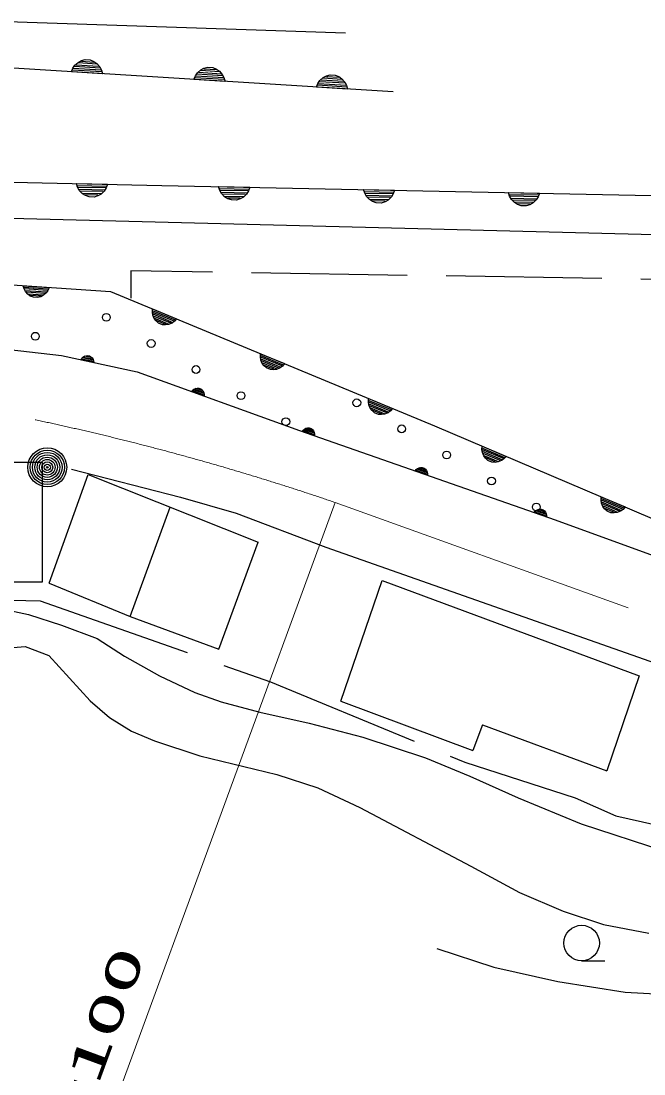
# Model space of a CAD drawing. Units: millimetres, scale not verified. Extents: x 40000 to 680000, y 20000 to 380000.
# Drawn here: x 216917 to 240920, y 297975 to 338528 of the extents above; entities that cross this region are included whole.
import ezdxf
from ezdxf.enums import TextEntityAlignment as Align

# ---------------------------------------------------------------- set-up
doc = ezdxf.new("R2010")
doc.units = ezdxf.units.MM
doc.header["$LTSCALE"] = 1000
doc.linetypes.add('CHAIN', pattern=[18.5, 12, -1.5, 3.5, -1.5])
doc.linetypes.add('DASHED', pattern=[7.5, 6, -1.5])
for name, color, linetype, lineweight in [('M-BGD', 7, 'Continuous', 25), ('M-BMK', 2, 'CHAIN', 13), ('M-STR-HTXT', 7, 'Continuous', 13)]:
    doc.layers.add(name, color=color, linetype=linetype, lineweight=lineweight)
doc.styles.add('ＭＳ ゴシック', font='')
doc.styles.get('ＭＳ ゴシック').set_extended_font_data('MS Gothic')

msp = doc.modelspace()

# ---------------------------------------------------------------- linework, layer by layer
at = {"layer": 'M-BGD'}
for p, q in [((229421, 338059), (215502, 338528)), ((219121, 336938), (219245, 337003)), ((219245, 337003), (219392, 337042)), ((219392, 337042), (219584, 337030)), ((219584, 337030), (219724, 336973)), ((231257, 335800), (212376, 336973)), ((218858, 336570), (218915, 336711)), ((220012, 336570), (218910, 336639)), ((218915, 336711), (218994, 336826)), ((218938, 336709), (219993, 336644)), ((219973, 336717), (218967, 336780)), ((218994, 336826), (219121, 336938)), ((219043, 336847), (219906, 336793)), ((219838, 336870), (219120, 336914)), ((219244, 336979), (219723, 336949)), ((219724, 336973), (219840, 336894)), ((219840, 336894), (219952, 336767)), ((219952, 336767), (220016, 336642)), ((220016, 336642), (220055, 336496)), ((223714, 336533), (223841, 336645)), ((224558, 336577), (223840, 336621)), ((223841, 336645), (223965, 336710)), ((223964, 336686), (224443, 336656)), ((223965, 336710), (224112, 336749)), ((224112, 336749), (224304, 336737)), ((224304, 336737), (224445, 336680)), ((224445, 336680), (224560, 336601)), ((224560, 336601), (224672, 336473)), ((220055, 336496), (218858, 336570)), ((223578, 336277), (223635, 336418)), ((224776, 336202), (223578, 336277)), ((224732, 336277), (223630, 336346)), ((223635, 336418), (223714, 336533)), ((223659, 336416), (224713, 336351)), ((224693, 336424), (223687, 336486)), ((223763, 336554), (224626, 336500)), ((224672, 336473), (224737, 336349)), ((224737, 336349), (224776, 336202)), ((228355, 336124), (228434, 336240)), ((229413, 336131), (228407, 336193)), ((228434, 336240), (228561, 336352)), ((228484, 336261), (229346, 336207)), ((229279, 336283), (228560, 336328)), ((228561, 336352), (228686, 336416)), ((228684, 336392), (229163, 336363)), ((228686, 336416), (228832, 336455)), ((228832, 336455), (229024, 336444)), ((229024, 336444), (229165, 336387)), ((229165, 336387), (229280, 336307)), ((229280, 336307), (229392, 336180)), ((228298, 335984), (228355, 336124)), ((229496, 335909), (228298, 335984)), ((229452, 335984), (228350, 336053)), ((228379, 336123), (229433, 336057)), ((229392, 336180), (229457, 336056)), ((229457, 336056), (229496, 335909)), ((195413, 332800), (222340, 332195)), ((219092, 332124), (219048, 332269)), ((219048, 332269), (220247, 332242)), ((219094, 332196), (220198, 332171)), ((220247, 332242), (220196, 332099)), ((222340, 332195), (244669, 331744)), ((224576, 332006), (224531, 332151)), ((224531, 332151), (225731, 332126)), ((219162, 332002), (219092, 332124)), ((220172, 332099), (219116, 332123)), ((219139, 332051), (220146, 332028)), ((219279, 331879), (219162, 332002)), ((220073, 331958), (219209, 331977)), ((219279, 331903), (219999, 331887)), ((219397, 331805), (219279, 331879)), ((219540, 331754), (219397, 331805)), ((219878, 331818), (219398, 331829)), ((219732, 331749), (219540, 331754)), ((219877, 331794), (219732, 331749)), ((219999, 331863), (219877, 331794)), ((220121, 331981), (219999, 331863)), ((220196, 332099), (220121, 331981)), ((224646, 331884), (224576, 332006)), ((224578, 332078), (225682, 332055)), ((225656, 331984), (224600, 332005)), ((224623, 331933), (225631, 331912)), ((224763, 331762), (224646, 331884)), ((225557, 331842), (224693, 331859)), ((224882, 331687), (224763, 331762)), ((224764, 331786), (225484, 331771)), ((225483, 331747), (225362, 331678)), ((225606, 331865), (225483, 331747)), ((225680, 331983), (225606, 331865)), ((225731, 332126), (225680, 331983)), ((230159, 331893), (230113, 332038)), ((230113, 332038), (231313, 332014)), ((230228, 331772), (230159, 331893)), ((230160, 331965), (231264, 331943)), ((231238, 331871), (230183, 331892)), ((230205, 331820), (231213, 331800)), ((230346, 331649), (230228, 331772)), ((231139, 331729), (230276, 331747)), ((231188, 331752), (231066, 331635)), ((231262, 331871), (231188, 331752)), ((231313, 332014), (231262, 331871)), ((235741, 331780), (235696, 331925)), ((235696, 331925), (236895, 331901)), ((235810, 331659), (235741, 331780)), ((235742, 331852), (236846, 331830)), ((236821, 331758), (235765, 331780)), ((236845, 331758), (236770, 331639)), ((236895, 331901), (236845, 331758)), ((192882, 331534), (244658, 330218)), ((225362, 331702), (224882, 331711)), ((225025, 331636), (224882, 331687)), ((225217, 331633), (225025, 331636)), ((225362, 331678), (225217, 331633)), ((230346, 331673), (231066, 331659)), ((230464, 331575), (230346, 331649)), ((230607, 331524), (230464, 331575)), ((230945, 331589), (230465, 331599)), ((230799, 331520), (230607, 331524)), ((230944, 331565), (230799, 331520)), ((231066, 331635), (230944, 331565)), ((235787, 331707), (236795, 331687)), ((235928, 331536), (235810, 331659)), ((236722, 331616), (235858, 331634)), ((235928, 331560), (236648, 331546)), ((236046, 331462), (235928, 331536)), ((236189, 331411), (236046, 331462)), ((236527, 331476), (236047, 331486)), ((236381, 331407), (236189, 331411)), ((236526, 331452), (236381, 331407)), ((236648, 331522), (236526, 331452)), ((236770, 331639), (236648, 331522)), ((208885, 328869), (220370, 328114)), ((217032, 328213), (217000, 328336)), ((217000, 328336), (217997, 328270)), ((217085, 328110), (217032, 328213)), ((217036, 328273), (217954, 328213)), ((217930, 328154), (217052, 328212)), ((217068, 328151), (217906, 328096)), ((217178, 328003), (217085, 328110)), ((217842, 328040), (217123, 328087)), ((217950, 328153), (217883, 328057)), ((217997, 328270), (217950, 328153)), ((220370, 328114), (232852, 322932)), ((217274, 327937), (217178, 328003)), ((217179, 328023), (217778, 327984)), ((217391, 327889), (217274, 327937)), ((217674, 327930), (217275, 327957)), ((217551, 327878), (217391, 327889)), ((217673, 327911), (217551, 327878)), ((217777, 327964), (217673, 327911)), ((217883, 328057), (217777, 327964)), ((221979, 327316), (221988, 327442)), ((221996, 327201), (221979, 327316)), ((221988, 327442), (222912, 327059)), ((222811, 326971), (221998, 327308)), ((222002, 327371), (222852, 327019)), ((221993, 327245), (222769, 326923)), ((222050, 327070), (221996, 327201)), ((222691, 326891), (222026, 327167)), ((222120, 326976), (222050, 327070)), ((222058, 327088), (222612, 326858)), ((222215, 326893), (222120, 326976)), ((222497, 326841), (222127, 326995)), ((222363, 326832), (222215, 326893)), ((222735, 326894), (222605, 326840)), ((222829, 326963), (222735, 326894)), ((222912, 327059), (222829, 326963)), ((222489, 326823), (222363, 326832)), ((222605, 326840), (222489, 326823)), ((214716, 326077), (218470, 325647)), ((218470, 325647), (221396, 325022)), ((219416, 325639), (219479, 325646)), ((219479, 325646), (219557, 325630)), ((226140, 325589), (226149, 325715)), ((226149, 325715), (227073, 325332)), ((226163, 325644), (227013, 325291)), ((219230, 325485), (219262, 325539)), ((219719, 325380), (219230, 325485)), ((219258, 325520), (219707, 325424)), ((219262, 325539), (219301, 325582)), ((219696, 325467), (219285, 325555)), ((219301, 325582), (219361, 325620)), ((219323, 325587), (219675, 325512)), ((219361, 325620), (219416, 325639)), ((219644, 325560), (219371, 325618)), ((219436, 325635), (219592, 325602)), ((219557, 325630), (219612, 325597)), ((219612, 325597), (219654, 325558)), ((219654, 325558), (219693, 325498)), ((219693, 325498), (219712, 325443)), ((219712, 325443), (219719, 325380)), ((226157, 325473), (226140, 325589)), ((226154, 325518), (226930, 325196)), ((226211, 325343), (226157, 325473)), ((226971, 325244), (226159, 325581)), ((226852, 325164), (226187, 325440)), ((226281, 325249), (226211, 325343)), ((226219, 325361), (226773, 325131)), ((226376, 325166), (226281, 325249)), ((226658, 325114), (226288, 325267)), ((227073, 325332), (226990, 325236)), ((221396, 325022), (227642, 322764)), ((226524, 325105), (226376, 325166)), ((226650, 325096), (226524, 325105)), ((226765, 325113), (226650, 325096)), ((226896, 325167), (226765, 325113)), ((226990, 325236), (226896, 325167)), ((223497, 324263), (223536, 324313)), ((223967, 324093), (223497, 324263)), ((223529, 324294), (223962, 324137)), ((223536, 324313), (223581, 324349)), ((223957, 324182), (223562, 324325)), ((223581, 324349), (223645, 324379)), ((223604, 324352), (223942, 324230)), ((223645, 324379), (223703, 324391)), ((223918, 324281), (223655, 324376)), ((223703, 324391), (223766, 324389)), ((223721, 324384), (223872, 324329)), ((223766, 324389), (223841, 324362)), ((223841, 324362), (223891, 324323)), ((223891, 324323), (223927, 324277)), ((223927, 324277), (223958, 324213)), ((223958, 324213), (223969, 324156)), ((223969, 324156), (223967, 324093)), ((230301, 323862), (230310, 323988)), ((230318, 323746), (230301, 323862)), ((230310, 323988), (231234, 323604)), ((230315, 323791), (231091, 323469)), ((230372, 323616), (230318, 323746)), ((231132, 323517), (230320, 323854)), ((230324, 323917), (231174, 323564)), ((231012, 323436), (230347, 323712)), ((230442, 323522), (230372, 323616)), ((230380, 323634), (230934, 323404)), ((230537, 323439), (230442, 323522)), ((230819, 323387), (230449, 323540)), ((230685, 323377), (230537, 323439)), ((230811, 323368), (230685, 323377)), ((230926, 323385), (230811, 323368)), ((231057, 323440), (230926, 323385)), ((231151, 323509), (231057, 323440)), ((231234, 323604), (231151, 323509)), ((227788, 322777), (227833, 322814)), ((227833, 322814), (227897, 322845)), ((227855, 322817), (228195, 322698)), ((227897, 322845), (227954, 322856)), ((228171, 322749), (227906, 322841)), ((227954, 322856), (228017, 322855)), ((227973, 322850), (228124, 322797)), ((228017, 322855), (228093, 322829)), ((228093, 322829), (228143, 322790)), ((232852, 322932), (251211, 315135)), ((227642, 322764), (237503, 319311)), ((227750, 322727), (227788, 322777)), ((228222, 322561), (227750, 322727)), ((227782, 322758), (228216, 322606)), ((228210, 322650), (227814, 322789)), ((228143, 322790), (228180, 322745)), ((228180, 322745), (228211, 322682)), ((228211, 322682), (228223, 322625)), ((228223, 322625), (228222, 322561)), ((234677, 322027), (234687, 322153)), ((234693, 321912), (234677, 322027)), ((234687, 322153), (235607, 321762)), ((235505, 321675), (234695, 322019)), ((234700, 322082), (235547, 321723)), ((234690, 321956), (235463, 321628)), ((234746, 321781), (234693, 321912)), ((235385, 321596), (234722, 321878)), ((234815, 321686), (234746, 321781)), ((234754, 321799), (235306, 321564)), ((234909, 321603), (234815, 321686)), ((235191, 321548), (234822, 321705)), ((235057, 321540), (234909, 321603)), ((235429, 321599), (235298, 321546)), ((235524, 321668), (235429, 321599)), ((235607, 321762), (235524, 321668)), ((217739, 321521), (213298, 321521)), ((217739, 316924), (217739, 321521)), ((218860, 321271), (223063, 320195)), ((232108, 321200), (232146, 321250)), ((232580, 321035), (232108, 321200)), ((232140, 321232), (232574, 321080)), ((232146, 321250), (232191, 321288)), ((232568, 321124), (232172, 321263)), ((232191, 321288), (232255, 321318)), ((232213, 321291), (232553, 321172)), ((232255, 321318), (232312, 321330)), ((232529, 321223), (232264, 321315)), ((232312, 321330), (232375, 321329)), ((232331, 321324), (232482, 321271)), ((232375, 321329), (232451, 321303)), ((232451, 321303), (232501, 321264)), ((232501, 321264), (232538, 321219)), ((232538, 321219), (232569, 321156)), ((235183, 321530), (235057, 321540)), ((235298, 321546), (235183, 321530)), ((218006, 316877), (219505, 321058)), ((219505, 321058), (226055, 318451)), ((232569, 321156), (232580, 321098)), ((232580, 321098), (232580, 321035)), ((223063, 320195), (225204, 319571)), ((239267, 320078), (239277, 320204)), ((239283, 319962), (239267, 320078)), ((239277, 320204), (240197, 319813)), ((239280, 320007), (240053, 319679)), ((240095, 319726), (239285, 320070)), ((239290, 320133), (240137, 319774)), ((221123, 315597), (222660, 319802)), ((225204, 319571), (228657, 318270)), ((236691, 319595), (236730, 319645)), ((237163, 319430), (236691, 319595)), ((236723, 319626), (237157, 319474)), ((236730, 319645), (236775, 319683)), ((237152, 319519), (236755, 319658)), ((236775, 319683), (236838, 319713)), ((236797, 319685), (237137, 319566)), ((236838, 319713), (236896, 319725)), ((237112, 319617), (236848, 319710)), ((236896, 319725), (236959, 319724)), ((236914, 319718), (237065, 319666)), ((236959, 319724), (237034, 319698)), ((237034, 319698), (237084, 319659)), ((237084, 319659), (237122, 319614)), ((237122, 319614), (237152, 319550)), ((239336, 319831), (239283, 319962)), ((239974, 319647), (239312, 319928)), ((239404, 319737), (239336, 319831)), ((239344, 319850), (239896, 319615)), ((239499, 319653), (239404, 319737)), ((239780, 319599), (239412, 319755)), ((239646, 319591), (239499, 319653)), ((239772, 319581), (239646, 319591)), ((239888, 319597), (239772, 319581)), ((240019, 319650), (239888, 319597)), ((240113, 319718), (240019, 319650)), ((240197, 319813), (240113, 319718)), ((237152, 319550), (237164, 319493)), ((237164, 319493), (237163, 319430)), ((237503, 319311), (246192, 316143)), ((224532, 314332), (226055, 318451)), ((228657, 318270), (251896, 310078)), ((213298, 316924), (217739, 316924)), ((218006, 316877), (221123, 315597)), ((229243, 312330), (230830, 316985)), ((230830, 316985), (240734, 313307)), ((215535, 316033), (217201, 315670)), ((217201, 315670), (218472, 315257)), ((221123, 315597), (224532, 314332)), ((218472, 315257), (219853, 314749)), ((219853, 314749), (220901, 314066)), ((215909, 314337), (217075, 314436)), ((217075, 314436), (217993, 314089)), ((217993, 314089), (219581, 312352)), ((220901, 314066), (222251, 313304)), ((222251, 313304), (223617, 312669)), ((240734, 313307), (239485, 309651)), ((223617, 312669), (224626, 312308)), ((219581, 312352), (220329, 311698)), ((224626, 312308), (226119, 311911)), ((229243, 312330), (234323, 310430)), ((226119, 311911), (228024, 311482)), ((220329, 311698), (221171, 311174)), ((228024, 311482), (230089, 310942)), ((221171, 311174), (222060, 310808)), ((234699, 311426), (234323, 310430)), ((234699, 311426), (239485, 309651)), ((222060, 310808), (223807, 310221)), ((230089, 310942), (232499, 310144)), ((223807, 310221), (226777, 309506)), ((232499, 310144), (234206, 309449)), ((226777, 309506), (228349, 308998)), ((234206, 309449), (236072, 308615)), ((228349, 308998), (229968, 308236)), ((236072, 308615), (238494, 307603)), ((229968, 308236), (234247, 305973)), ((238494, 307603), (241720, 306557)), ((234247, 305973), (236119, 304958)), ((236119, 304958), (237802, 304243)), ((237802, 304243), (239358, 303735)), ((239358, 303735), (241105, 303402)), ((232933, 302808), (235136, 302093)), ((238518, 302332), (239418, 302332)), ((235136, 302093), (237598, 301537)), ((237598, 301537), (240198, 301120)), ((240198, 301120), (243096, 300962))]:
    msp.add_line(p, q, dxfattribs=at)
at = {"layer": 'M-BGD', "linetype": 'DASHED'}
for p, q in [((254293, 328363), (221144, 328910)), ((221144, 328910), (221144, 327855)), ((215056, 316268), (217658, 316193)), ((217658, 316193), (226524, 313081)), ((226524, 313081), (234017, 309981)), ((234017, 309981), (238270, 308605)), ((238270, 308605), (239833, 307917)), ((239833, 307917), (241379, 307566))]:
    msp.add_line(p, q, dxfattribs=at)
at = {"layer": 'M-BGD'}
for centre, radius in [((220201, 327114), 150), ((217468, 326388), 150), ((221931, 326110), 150), ((223661, 325106), 150), ((225391, 324102), 150), ((229855, 323825), 150), ((227121, 323098), 150), ((231585, 322821), 150), ((217927, 321342), 750), ((217927, 321342), 660), ((217927, 321342), 570), ((217927, 321342), 480), ((217927, 321342), 390), ((217927, 321342), 300), ((233315, 321817), 150), ((217927, 321342), 210), ((217927, 321342), 120), ((217927, 321342), 30), ((235045, 320813), 150), ((236775, 319809), 150), ((238518, 303016), 684)]:
    msp.add_circle(centre, radius, dxfattribs=at)
at = {"layer": 'M-BMK'}
msp.add_line((229022, 319985), (270230, 305160), dxfattribs=at)
msp.add_arc((196720, 225341), 100005, 71.15512, 87.56126, dxfattribs=at)
at = {"layer": 'M-STR-HTXT'}
msp.add_line((229022, 319985), (218842, 292245), dxfattribs=at)

# ---------------------------------------------------------------- texts
at = {"layer": 'M-STR-HTXT', "style": 'ＭＳ ゴシック', "width": 2}
msp.add_text('R=100', height=1320, rotation=69.8, dxfattribs=at).set_placement((219015, 294011), align=Align.BOTTOM_LEFT)

doc.saveas('drawing.dxf')
